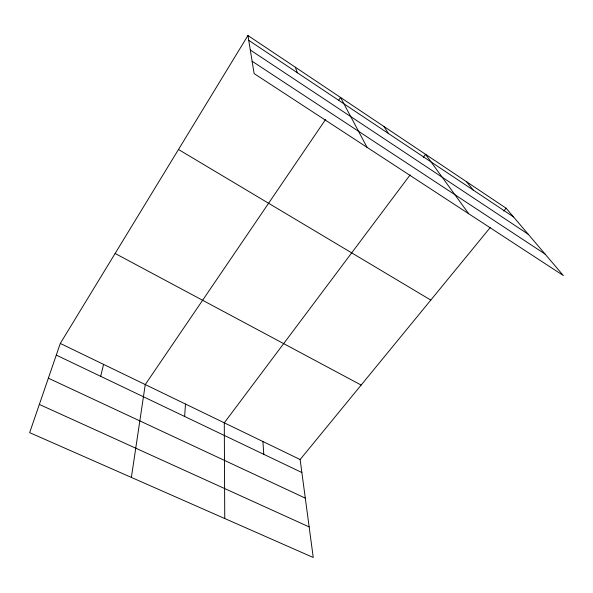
<?xml version="1.0" encoding="UTF-8"?>
<svg xmlns="http://www.w3.org/2000/svg" width="593" height="593" viewBox="0 0 593 593"><rect width="100%" height="100%" fill="white"/><g stroke="black" fill="none" stroke-linecap="round" stroke-linejoin="round"><path stroke-width="0.89" d="M184.631 416.471L185.483 404.033M131.379 477.424L145.263 384.568L325.639 119.408M100.691 376.325L103.56 364.384M247.948 35.513L254.123 73.584L563.35 275.552L506.088 208.195L247.948 35.513L60.293 343.443L29.65 432.645L313.245 557.487L300.132 459.531L490.27 227.504M338.507 100.491L340.567 97.467L367.052 147.338M410.141 174.883L224.287 422.824L224.747 518.527M423.35 157.256L425.552 154.321L468.707 213.739M503.746 211.056L506.088 208.195M39.346 404.433L309.153 526.91M48.352 378.193L305.299 498.135M56.291 355.096L301.874 472.539M60.293 343.443L300.132 459.531M115.124 253.47L361.152 385.072M178.493 149.488L430.792 300.08M252.121 61.235L545.123 254.108M250.298 50.005L528.267 234.279M248.726 40.324L513.508 216.919M466.661 181.814L473.184 190.027M383.953 126.494L388.459 133.521M295.27 67.172L297.412 72.798M262.884 441.503L263.811 454.334"/></g></svg>
